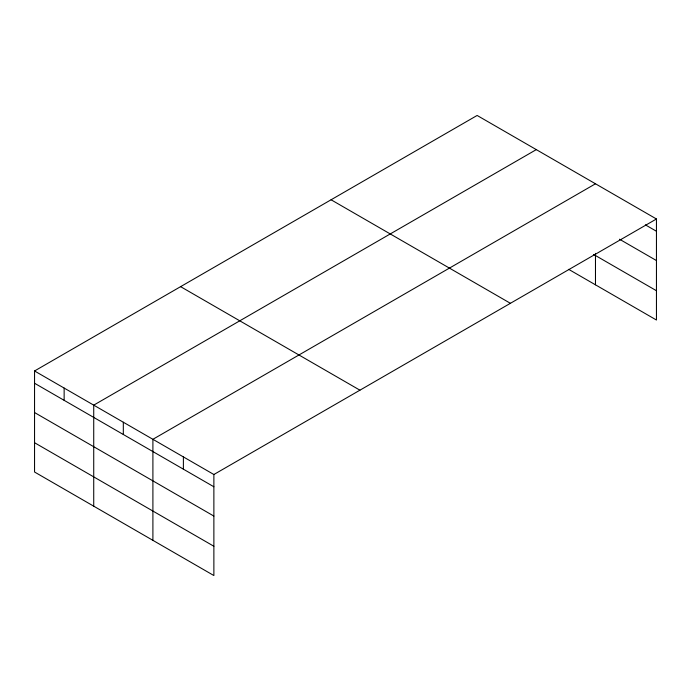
<?xml version="1.0" encoding="UTF-8"?>
<svg xmlns="http://www.w3.org/2000/svg" width="691" height="691" viewBox="0 0 691 691"><rect width="100%" height="100%" fill="white"/><g stroke="black" fill="none" stroke-linecap="round" stroke-linejoin="round"><path stroke-width="1.04" d="M656.45 218.987L477.127 115.457L34.55 370.972L34.55 472.013L213.873 575.543L213.873 474.51L656.45 218.987L656.45 320.028L568.667 269.343M536.302 149.619L93.726 405.142L93.726 506.175M595.478 183.789L152.901 439.303L152.901 540.345M645.368 224.86L656.45 231.26M619.499 239.216L656.45 260.55M593.629 254.461L656.45 290.73M331.075 199.777L510.399 303.306M180.601 286.653L359.925 390.182M34.55 370.972L213.873 474.51M34.55 383.246L213.873 486.775M34.55 412.536L213.873 516.073M34.55 442.715L213.873 546.253M595.478 253.372L595.478 284.822M183.391 456.906L183.391 469.18M123.318 422.227L123.318 434.492M64.142 388.057L64.142 400.331"/></g></svg>
